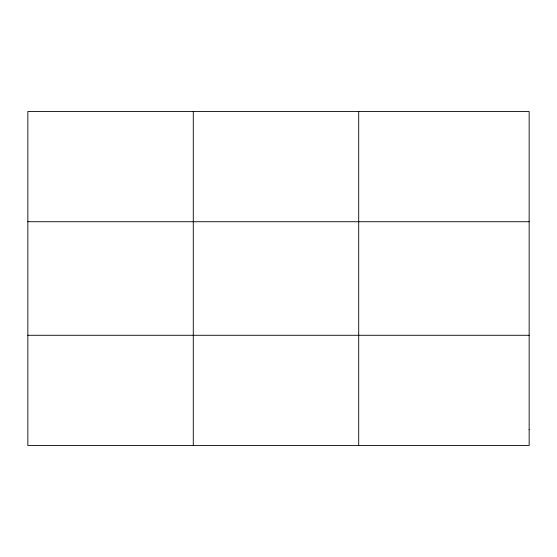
<?xml version="1.0" encoding="UTF-8"?>
<svg xmlns="http://www.w3.org/2000/svg" width="557" height="557" viewBox="0 0 557 557"><rect width="100%" height="100%" fill="white"/><g stroke="black" fill="none" stroke-linecap="round" stroke-linejoin="round"><path stroke-width="0.84" d="M193.279 445.503L193.279 111.497M358.708 445.503L358.708 111.497M27.85 221.721L529.15 221.721M27.85 335.279L529.15 335.279M529.15 429.76L529.15 445.503L27.85 445.503L27.85 111.497L529.15 111.497L529.15 429.76"/></g></svg>
